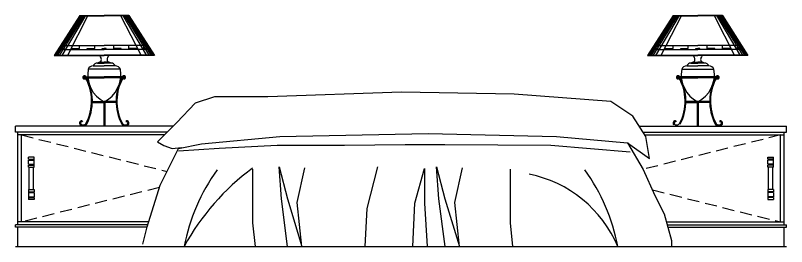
# Model space of a CAD drawing. Header units: millimetres. Extents: x 3060 to 28796, y 18778 to 36190.
# Drawn here: x 25596 to 28796, y 31130 to 32089 of the extents above; entities that cross this region are included whole.
import ezdxf

# ---------------------------------------------------------------- set-up
doc = ezdxf.new("R2010")
doc.units = ezdxf.units.MM
doc.linetypes.add('DASHED2', pattern=[0.375, 0.25, -0.125])

# ---------------------------------------------------------------- blocks, each defined once
blk = doc.blocks.new('A$C258F5B8D')
for p, q in [((266.6, 958.7), (160.6, 792.3)), ((266.6, 958.7), (160.6, 792.3)), ((267.6, 958.7), (161.6, 792.3)), ((269.6, 958.7), (163.5, 792.3)), ((272.5, 958.7), (166.5, 792.3)), ((275.5, 958.7), (169.5, 792.3)), ((279.4, 958.7), (173.4, 792.3)), ((284.7, 958.7), (181.8, 792.3)), ((291.2, 958.7), (193.1, 792.3)), ((301, 958.7), (215.7, 792.3)), ((266.6, 958.7), (368.6, 958.7)), ((266.6, 957), (368.6, 957)), ((470.5, 958.7), (368.6, 958.7)), ((470.5, 957), (368.6, 957)), ((436.1, 958.7), (521.5, 792.3)), ((445.9, 958.7), (544.1, 792.3)), ((452.5, 958.7), (555.3, 792.3)), ((457.7, 958.7), (563.8, 792.3)), ((461.7, 958.7), (567.7, 792.3)), ((464.6, 958.7), (570.7, 792.3)), ((467.6, 958.7), (573.6, 792.3)), ((469.6, 958.7), (575.6, 792.3)), ((470.5, 958.7), (576.6, 792.3)), ((2729.5, 958.7), (2623.4, 792.3)), ((2730.4, 958.7), (2624.4, 792.3)), ((2732.4, 958.7), (2626.4, 792.3)), ((2735.4, 958.7), (2629.3, 792.3)), ((2738.3, 958.7), (2632.3, 792.3)), ((2742.3, 958.7), (2636.2, 792.3)), ((2747.5, 958.7), (2644.7, 792.3)), ((2754.1, 958.7), (2655.9, 792.3)), ((2763.9, 958.7), (2678.5, 792.3)), ((2729.5, 958.7), (2831.4, 958.7)), ((2729.5, 957), (2831.4, 957)), ((2933.4, 958.7), (2831.4, 958.7)), ((2933.4, 957), (2831.4, 957)), ((2899, 958.7), (2984.3, 792.3)), ((2908.8, 958.7), (3006.9, 792.3)), ((2915.3, 958.7), (3018.2, 792.3)), ((2920.6, 958.7), (3026.6, 792.3)), ((2924.5, 958.7), (3030.5, 792.3)), ((2927.5, 958.7), (3033.5, 792.3)), ((2930.4, 958.7), (3036.5, 792.3)), ((2932.4, 958.7), (3038.4, 792.3)), ((2933.4, 958.7), (3039.4, 792.3)), ((2933.4, 958.7), (3039.4, 792.3)), ((187.1, 833.9), (368.6, 833.9)), ((204.1, 821.1), (204.1, 833.9)), ((266.5, 821.1), (266.5, 833.9)), ((328.9, 821.1), (328.9, 833.9)), ((550.1, 833.9), (368.6, 833.9)), ((408.2, 821.1), (408.2, 833.9)), ((470.6, 821.1), (470.6, 833.9)), ((533, 821.1), (533, 833.9)), ((2649.9, 833.9), (2831.4, 833.9)), ((2667, 821.1), (2667, 833.9)), ((2729.4, 821.1), (2729.4, 833.9)), ((2791.8, 821.1), (2791.8, 833.9)), ((3012.9, 833.9), (2831.4, 833.9)), ((2871.1, 821.1), (2871.1, 833.9)), ((2933.5, 821.1), (2933.5, 833.9)), ((2995.9, 821.1), (2995.9, 833.9)), ((176.5, 817.2), (368.6, 817.2)), ((179, 821.1), (204.1, 821.1)), ((235.3, 821.1), (266.5, 821.1)), ((235.3, 817.2), (235.3, 821.1)), ((297.7, 821.1), (328.9, 821.1)), ((297.7, 817.2), (297.7, 821.1)), ((360.1, 821.1), (368.6, 821.1)), ((360.1, 817.2), (360.1, 821.1)), ((377, 821.1), (368.6, 821.1)), ((560.7, 817.2), (368.6, 817.2)), ((377, 817.2), (377, 821.1)), ((439.4, 821.1), (408.2, 821.1)), ((439.4, 817.2), (439.4, 821.1)), ((501.8, 821.1), (470.6, 821.1)), ((501.8, 817.2), (501.8, 821.1)), ((558.2, 821.1), (533, 821.1)), ((2639.3, 817.2), (2831.4, 817.2)), ((2641.8, 821.1), (2667, 821.1)), ((2698.2, 821.1), (2729.4, 821.1)), ((2698.2, 817.2), (2698.2, 821.1)), ((2760.6, 821.1), (2791.8, 821.1)), ((2760.6, 817.2), (2760.6, 821.1)), ((2823, 821.1), (2831.4, 821.1)), ((2823, 817.2), (2823, 821.1)), ((2839.9, 821.1), (2831.4, 821.1)), ((3023.5, 817.2), (2831.4, 817.2)), ((2839.9, 817.2), (2839.9, 821.1)), ((2902.3, 821.1), (2871.1, 821.1)), ((2902.3, 817.2), (2902.3, 821.1)), ((2964.7, 821.1), (2933.5, 821.1)), ((2964.7, 817.2), (2964.7, 821.1)), ((3021, 821.1), (2995.9, 821.1)), ((160.6, 792.3), (368.6, 792.3)), ((161.6, 793.9), (368.6, 793.9)), ((575.5, 793.9), (368.6, 793.9)), ((576.6, 792.3), (368.6, 792.3)), ((2623.4, 792.3), (2831.4, 792.3)), ((2624.5, 793.9), (2831.4, 793.9)), ((3038.4, 793.9), (2831.4, 793.9)), ((3039.4, 792.3), (2831.4, 792.3)), ((322.7, 749.9), (368.6, 749.9)), ((340.4, 760.8), (368.6, 760.7)), ((352.1, 765), (368.6, 764.8)), ((385.1, 765), (368.6, 764.8)), ((396.8, 760.8), (368.6, 760.7)), ((414.5, 749.9), (368.6, 749.9)), ((2785.5, 749.9), (2831.4, 749.9)), ((2803.2, 760.8), (2831.4, 760.7)), ((2814.9, 765), (2831.4, 764.8)), ((2847.9, 765), (2831.4, 764.8)), ((2859.6, 760.8), (2831.4, 760.7)), ((2877.3, 749.9), (2831.4, 749.9)), ((435, 736), (302.1, 736)), ((2765, 736), (2897.9, 736)), ((286.4, 698.9), (286.8, 694.8)), ((292.9, 703.6), (444, 703.6)), ((295.2, 699.4), (368.6, 699.4)), ((444, 703.6), (368.6, 703.6)), ((441.7, 699.4), (368.6, 699.4)), ((450.5, 698.9), (450.1, 694.8)), ((2749.5, 698.9), (2749.9, 694.8)), ((2756, 703.6), (2831.4, 703.6)), ((2907.1, 703.6), (2756, 703.6)), ((2758.3, 699.4), (2831.4, 699.4)), ((2904.8, 699.4), (2831.4, 699.4)), ((2913.6, 698.9), (2913.2, 694.8)), ((1602.4, 640.3), (1048, 621.2)), ((2068.9, 632.6), (1602.4, 640.3)), ((826.2, 621.2), (745.9, 594.4)), ((1048, 621.2), (826.2, 621.2)), ((2470.4, 602.1), (2068.9, 632.6)), ((319.1, 597.4), (368.6, 597.4)), ((319.2, 601.6), (417.7, 601.6)), ((366.4, 601.3), (366.4, 500)), ((417.7, 601.6), (368.6, 601.6)), ((417.7, 597.4), (368.6, 597.4)), ((370.6, 601.2), (370.6, 500)), ((745.9, 594.4), (669.5, 514.2)), ((2562.2, 541), (2470.4, 602.1)), ((2782.3, 601.6), (2831.4, 601.6)), ((2880.8, 601.6), (2782.3, 601.6)), ((2782.3, 597.4), (2831.4, 597.4)), ((2829.4, 601.2), (2829.4, 500)), ((2880.9, 597.4), (2831.4, 597.4)), ((2833.6, 601.3), (2833.6, 500)), ((278.8, 520.7), (277.1, 516.9)), ((458.1, 520.7), (459.8, 516.9)), ((669.5, 514.2), (589.2, 434)), ((2615.7, 456.9), (2562.2, 541)), ((2741.9, 520.7), (2740.2, 516.9)), ((2921.2, 520.7), (2922.9, 516.9)), ((0, 475), (0, 500)), ((655.2, 500), (0, 500)), ((2588.2, 500), (3200, 500)), ((3200, 475), (3200, 500)), ((10, 475), (0, 475)), ((10, 90), (10, 475)), ((630.2, 475), (10, 475)), ((618.2, 463), (10, 463)), ((25, 102), (25, 463)), ((772.7, 426.3), (1097.7, 456.9)), ((1097.7, 456.9), (1713.3, 468.4)), ((1713.3, 468.4), (2244.8, 456.9)), ((2244.8, 456.9), (2539.2, 430.2)), ((2604.2, 475), (3190, 475)), ((2611.8, 463), (3190, 463)), ((2631, 365.2), (2615.7, 456.9)), ((3175, 102), (3175, 463)), ((3190, 475), (3200, 475)), ((3190, 90), (3190, 475)), ((589.2, 434), (615.9, 418.7)), ((615.9, 418.7), (650.4, 407.2)), ((677.1, 407.2), (772.7, 426.3)), ((1086.2, 418.7), (845.4, 407.2)), ((1365.4, 418.7), (1086.2, 418.7)), ((1617.7, 422.5), (1365.4, 418.7)), ((1782.1, 422.5), (1617.7, 422.5)), ((2221.9, 418.7), (1782.1, 422.5)), ((2550.7, 392), (2221.9, 418.7)), ((2539.2, 430.2), (2631, 365.2)), ((2539.2, 430.2), (2604.2, 319.4)), ((600.6, 254.4), (677.1, 407.2)), ((650.4, 407.2), (688.6, 411.1)), ((845.4, 407.2), (677.1, 395.8)), ((54.6, 362.6), (54.6, 371.1)), ((77.4, 371.1), (54.6, 371.1)), ((54.6, 362.6), (77.4, 362.6)), ((54.6, 341.9), (54.6, 359)), ((54.6, 359), (77.4, 359)), ((55.5, 362.6), (55.5, 359)), ((76.4, 362.6), (76.4, 359)), ((77.4, 362.6), (77.4, 371.1)), ((77.4, 341.9), (77.4, 359)), ((3122.6, 371.1), (3145.4, 371.1)), ((3122.6, 362.6), (3122.6, 371.1)), ((3145.4, 362.6), (3122.6, 362.6)), ((3145.4, 359), (3122.6, 359)), ((3122.6, 341.9), (3122.6, 359)), ((3123.6, 362.6), (3123.6, 359)), ((3144.5, 362.6), (3144.5, 359)), ((3145.4, 362.6), (3145.4, 371.1)), ((3145.4, 341.9), (3145.4, 359)), ((54.6, 341.9), (77.4, 341.9)), ((54.6, 329.8), (54.6, 338.3)), ((54.6, 338.3), (77.4, 338.3)), ((54.6, 329.8), (77.4, 329.8)), ((55.5, 341.9), (55.5, 338.3)), ((57, 236.1), (57, 329.8)), ((75, 236.1), (75, 329.8)), ((76.4, 341.9), (76.4, 338.3)), ((77.4, 329.8), (77.4, 338.3)), ((984.3, 320.8), (984.3, 97.9)), ((1103.5, 198.4), (1094.1, 330.3)), ((1094.1, 330.3), (1128.6, 198.4)), ((1169.5, 182.7), (1200.9, 327.1)), ((1502.7, 330.3), (1458.7, 157.6)), ((1656.7, 179.5), (1697.6, 324)), ((1697.6, 324), (1697.6, 179.5)), ((1757.3, 198.4), (1747.8, 330.3)), ((1747.8, 330.3), (1782.4, 198.4)), ((1823.3, 182.7), (1854.7, 327.1)), ((2052.7, 320.8), (2052.7, 97.9)), ((3145.4, 341.9), (3122.6, 341.9)), ((3145.4, 338.3), (3122.6, 338.3)), ((3122.6, 329.8), (3122.6, 338.3)), ((3145.4, 329.8), (3122.6, 329.8)), ((3123.6, 341.9), (3123.6, 338.3)), ((3125, 236.1), (3125, 329.8)), ((3143, 236.1), (3143, 329.8)), ((3144.5, 341.9), (3144.5, 338.3)), ((3145.4, 329.8), (3145.4, 338.3)), ((2604.2, 319.4), (2653.9, 212.4)), ((54.6, 236.1), (77.4, 236.1)), ((54.6, 236.1), (54.6, 227.6)), ((54.6, 227.6), (77.4, 227.6)), ((54.6, 224), (54.6, 206.9)), ((54.6, 224), (77.4, 224)), ((55.5, 224), (55.5, 227.6)), ((76.4, 224), (76.4, 227.6)), ((77.4, 236.1), (77.4, 227.6)), ((77.4, 224), (77.4, 206.9)), ((547.1, 82.5), (600.6, 254.4)), ((3145.4, 236.1), (3122.6, 236.1)), ((3122.6, 236.1), (3122.6, 227.6)), ((3145.4, 227.6), (3122.6, 227.6)), ((3145.4, 224), (3122.6, 224)), ((3122.6, 224), (3122.6, 206.9)), ((3123.6, 224), (3123.6, 227.6)), ((3144.5, 224), (3144.5, 227.6)), ((3145.4, 236.1), (3145.4, 227.6)), ((3145.4, 224), (3145.4, 206.9)), ((54.6, 206.9), (77.4, 206.9)), ((54.6, 203.3), (54.6, 194.8)), ((54.6, 203.3), (77.4, 203.3)), ((77.4, 194.8), (54.6, 194.8)), ((55.5, 203.3), (55.5, 206.9)), ((76.4, 203.3), (76.4, 206.9)), ((77.4, 203.3), (77.4, 194.8)), ((1129.2, 0), (1103.5, 198.4)), ((1128.6, 198.4), (1188.3, 0.6)), ((1783, 0), (1757.3, 198.4)), ((1782.4, 198.4), (1842.1, 0.6)), ((2653.9, 212.4), (2692.2, 136)), ((3145.4, 206.9), (3122.6, 206.9)), ((3145.4, 203.3), (3122.6, 203.3)), ((3122.6, 203.3), (3122.6, 194.8)), ((3122.6, 194.8), (3145.4, 194.8)), ((3123.6, 203.3), (3123.6, 206.9)), ((3144.5, 203.3), (3144.5, 206.9)), ((3145.4, 203.3), (3145.4, 194.8)), ((1188.3, 0.6), (1169.5, 182.7)), ((1649.2, 0), (1656.7, 179.5)), ((1697.6, 179.5), (1708.4, 0)), ((1842.1, 0.6), (1823.3, 182.7)), ((1458.7, 157.6), (1449.5, 0)), ((2692.2, 136), (2722.8, 25.2)), ((553.2, 102), (10, 102)), ((984.3, 97.9), (994.8, 0)), ((2052.7, 97.9), (2063.2, 0)), ((2701.5, 102), (3190, 102)), ((0, 80), (0, 90)), ((10, 90), (0, 90)), ((10, 80), (0, 80)), ((549.4, 90), (10, 90)), ((10, 0), (10, 80)), ((546.5, 80), (10, 80)), ((528, 9.9), (547.1, 82.5)), ((2704.9, 90), (3190, 90)), ((2707.6, 80), (3190, 80)), ((3190, 90), (3200, 90)), ((3190, 0), (3190, 80)), ((3190, 80), (3200, 80)), ((3200, 80), (3200, 90)), ((2722.8, 25.2), (2722.8, 2.3)), ((0, 0), (3200, 0))]:
    blk.add_line(p, q)
at = {"linetype": 'DASHED2', "ltscale": 200}
for p, q in [((25, 463), (629.3, 311.7)), ((3175, 463), (2603.9, 320)), ((597.8, 245.4), (25, 102)), ((2643.4, 235.1), (3175, 102))]:
    blk.add_line(p, q, dxfattribs=at)
for centre, radius, start, end in [((337.1, 776.1), 19.6, 325.6014, 55.651), ((400.1, 776.1), 19.6, 124.349, 214.3986), ((2799.9, 776.1), 19.6, 325.6014, 55.651), ((2862.9, 776.1), 19.6, 124.349, 214.3986), ((323, 727.1), 22.7, 90.9754, 159.1082), ((340.4, 741.1), 19.8, 90, 153.8109), ((350.8, 749.9), 15.1, 85.2699, 133.6097), ((386.3, 749.9), 15.1, 46.3903, 94.7301), ((396.8, 741.1), 19.8, 26.1891, 90), ((414.1, 727.1), 22.7, 20.8918, 89.0246), ((2785.9, 727.1), 22.7, 90.9754, 159.1082), ((2803.2, 741.1), 19.8, 90, 153.8109), ((2813.7, 749.9), 15.1, 85.2699, 133.6097), ((2849.2, 749.9), 15.1, 46.3903, 94.7301), ((2859.6, 741.1), 19.8, 26.1891, 90), ((2877, 727.1), 22.7, 20.8918, 89.0246), ((286.2, 701.6), 6.85, 32.0735, 275.454), ((286.2, 701.6), 2.69, 32.0735, 275.454), ((113.3, 602.9), 205.9, 332.3858, 29.8079), ((427.1, 713.1), 127.3, 169.9962, 242.6044), ((310, 713.1), 127.3, 297.3956, 10.0038), ((623.6, 602.9), 205.9, 150.1921, 207.6142), ((450.7, 701.6), 6.85, 264.546, 147.9265), ((450.7, 701.6), 2.69, 264.546, 147.9265), ((2749.3, 701.6), 6.85, 32.0735, 275.454), ((2749.3, 701.6), 2.69, 32.0735, 275.454), ((2576.4, 602.9), 205.9, 332.3858, 29.8079), ((2890, 713.1), 127.3, 169.9962, 242.6044), ((2772.9, 713.1), 127.3, 297.3956, 10.0038), ((3086.7, 602.9), 205.9, 150.1921, 207.6142), ((2913.8, 701.6), 6.85, 264.546, 147.9265), ((2913.8, 701.6), 2.69, 264.546, 147.9265), ((120.9, 603.1), 195.1, 331.461, 30.8136), ((616, 603.1), 195.1, 149.1864, 208.539), ((2584, 603.1), 195.1, 331.461, 30.8136), ((3079.1, 603.1), 195.1, 149.1864, 208.539), ((275, 512.1), 9.43, 66.2695, 227.016), ((275, 512.1), 5.27, 66.2695, 227.016), ((461.9, 512.1), 9.43, 312.984, 113.7305), ((461.9, 512.1), 5.27, 312.984, 113.7305), ((2738.1, 512.1), 9.43, 66.2695, 227.016), ((2738.1, 512.1), 5.27, 66.2695, 227.016), ((2925, 512.1), 9.43, 312.984, 113.7305), ((2925, 512.1), 5.27, 312.984, 113.7305), ((281.1, 518.7), 18.5, 227.0772, 322.3729), ((281.1, 518.5), 14.2, 226.9126, 322.2806), ((455.8, 518.7), 18.5, 217.6271, 312.9228), ((455.8, 518.5), 14.2, 217.7194, 313.0874), ((2744.2, 518.5), 14.2, 226.9126, 322.2806), ((2918.9, 518.7), 18.5, 217.6271, 312.9228), ((2918.9, 518.5), 14.2, 217.7194, 313.0874), ((1567.2, -471.6), 987.2, 126.1931, 151.4616), ((1495.2, -153.3), 809.9, 144.4136, 169.086), ((2032.5, -197.8), 507.6, 22.9341, 78.7717), ((1704.8, -153.3), 809.9, 10.914, 35.5864)]:
    blk.add_arc(centre, radius, start, end)

msp = doc.modelspace()

# ---------------------------------------------------------------- block references
msp.add_blockref('A$C258F5B8D', (25596.3, 31130.3))

doc.saveas('drawing.dxf')
